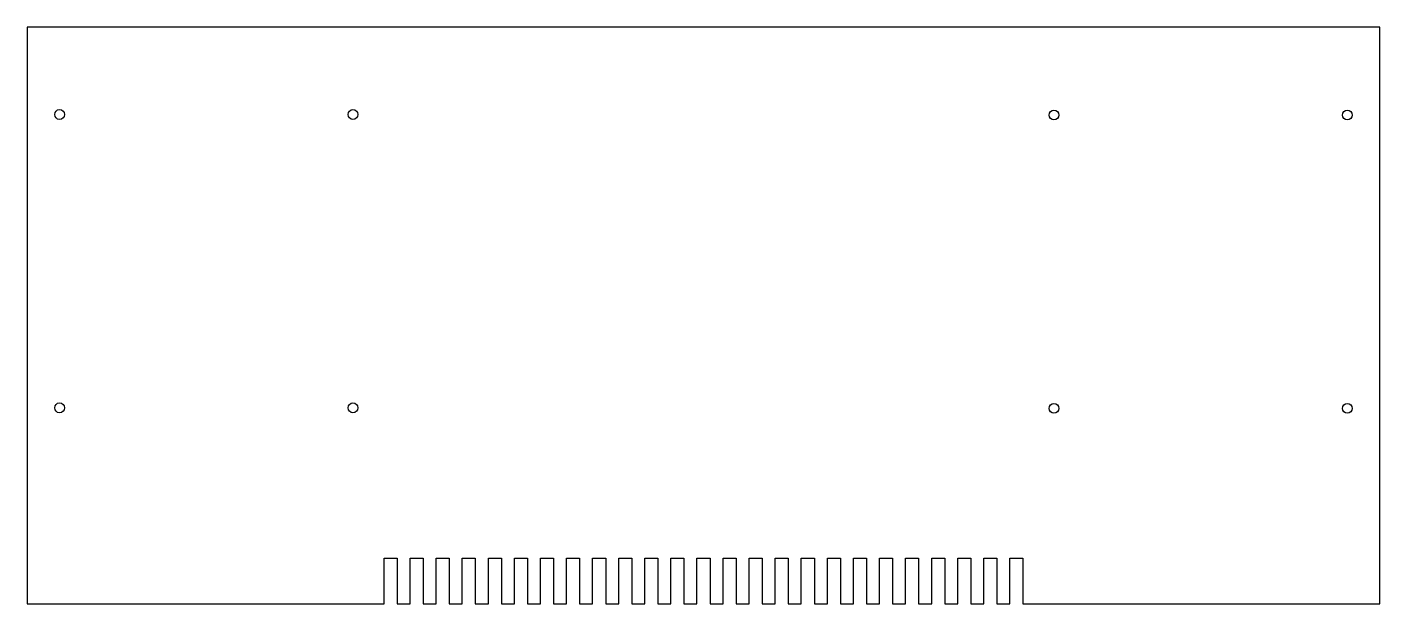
# Model space of a CAD drawing. Header units: millimetres. Extents: x -415 to 0, y 0 to 177.
import ezdxf

# ---------------------------------------------------------------- set-up
doc = ezdxf.new("R2010")
doc.units = ezdxf.units.MM
doc.layers.get('0').update_dxf_attribs({"linetype": 'CONTINUOUS'})

msp = doc.modelspace()

# ---------------------------------------------------------------- linework, layer by layer
msp.add_lwpolyline([(-109.5, 14), (-109.5, 0), (0, 0), (0, 177), (-415, 177), (-415, 0), (-305.5, 0), (-305.5, 14), (-301.5, 14), (-301.5, 0), (-297.5, 0), (-297.5, 14), (-293.5, 14), (-293.5, 0), (-289.5, 0), (-289.5, 14), (-285.5, 14), (-285.5, 0), (-281.5, 0), (-281.5, 14), (-277.5, 14), (-277.5, 0), (-273.5, 0), (-273.5, 14), (-269.5, 14), (-269.5, 0), (-265.5, 0), (-265.5, 14), (-261.5, 14), (-261.5, 0), (-257.5, 0), (-257.5, 14), (-253.5, 14), (-253.5, 0), (-249.5, 0), (-249.5, 14), (-245.5, 14), (-245.5, 0), (-241.5, 0), (-241.5, 14), (-237.5, 14), (-237.5, 0), (-233.5, 0), (-233.5, 14), (-229.5, 14), (-229.5, 0), (-225.5, 0), (-225.5, 14), (-221.5, 14), (-221.5, 0), (-217.5, 0), (-217.5, 14), (-213.5, 14), (-213.5, 0), (-209.5, 0), (-209.5, 14), (-205.5, 14), (-205.5, 0), (-201.5, 0), (-201.5, 14), (-197.5, 14), (-197.5, 0), (-193.5, 0), (-193.5, 14), (-189.5, 14), (-189.5, 0), (-185.5, 0), (-185.5, 14), (-181.5, 14), (-181.5, 0), (-177.5, 0), (-177.5, 14), (-173.5, 14), (-173.5, 0), (-169.5, 0), (-169.5, 14), (-165.5, 14), (-165.5, 0), (-161.5, 0), (-161.5, 14), (-157.5, 14), (-157.5, 0), (-153.5, 0), (-153.5, 14), (-149.5, 14), (-149.5, 0), (-145.5, 0), (-145.5, 14), (-141.5, 14), (-141.5, 0), (-137.5, 0), (-137.5, 14), (-133.5, 14), (-133.5, 0), (-129.5, 0), (-129.5, 14), (-125.5, 14), (-125.5, 0), (-121.5, 0), (-121.5, 14), (-117.5, 14), (-117.5, 0), (-113.5, 0), (-113.5, 14)], close=True)
for centre in [(-405.03, 150.17), (-315.03, 150.17), (-100, 150), (-10, 150), (-405.03, 60.17), (-315.03, 60.17), (-100, 60), (-10, 60)]:
    msp.add_circle(centre, 1.5)

doc.saveas('drawing.dxf')
